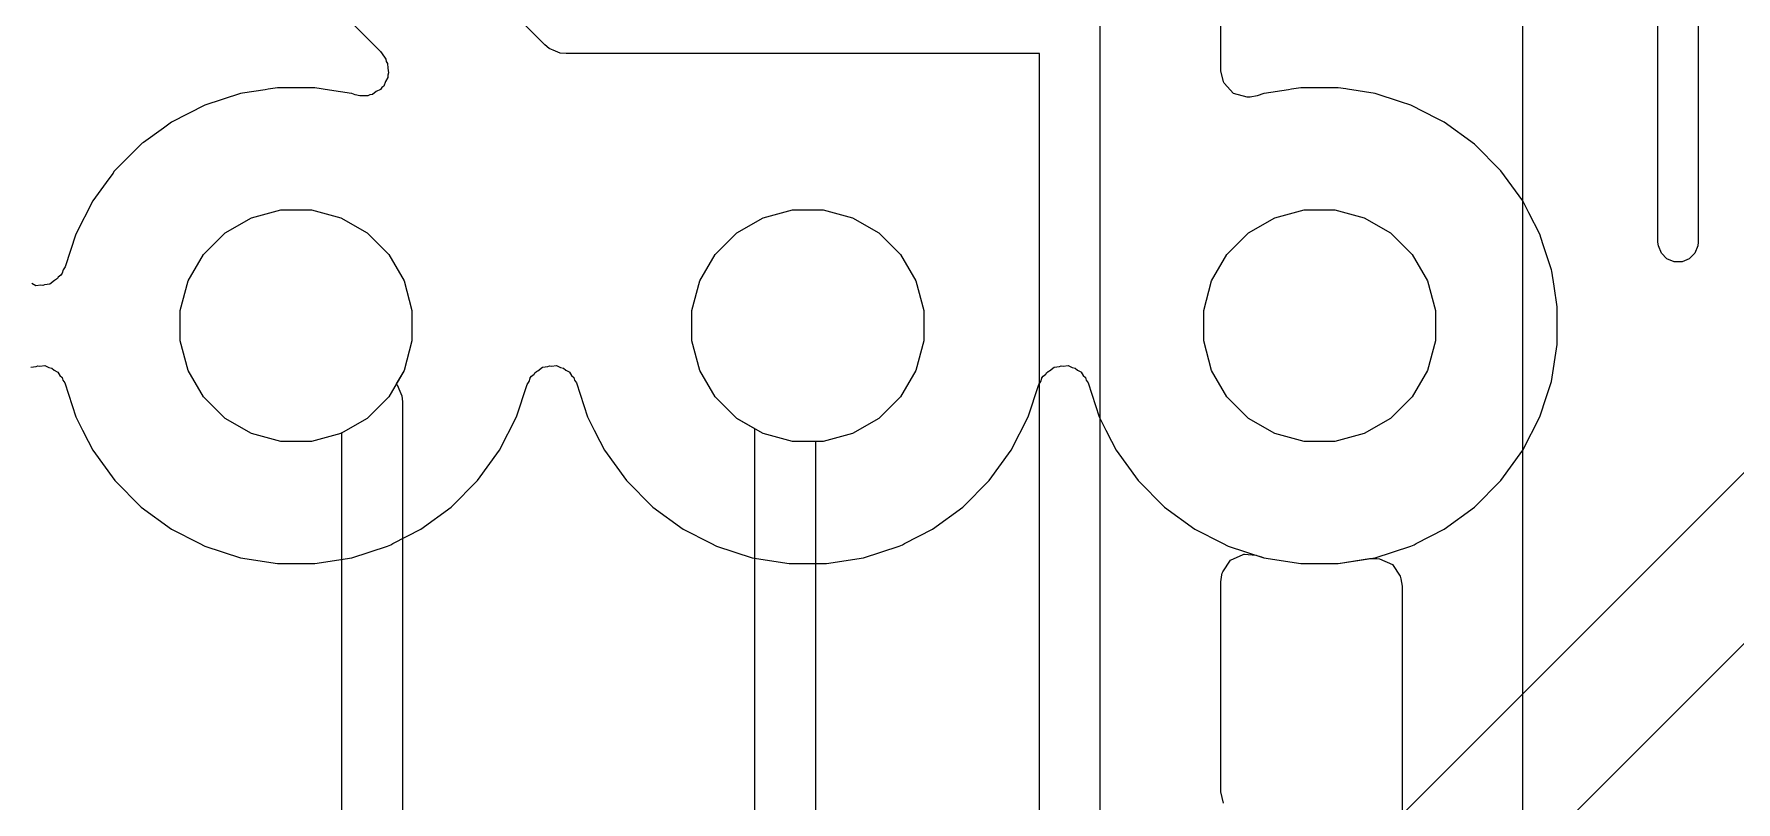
# Model space of a CAD drawing. Header units: inches. Extents: x 1.3 to 5.24, y -7.03 to -1.12.
# Drawn here: x 2.0614 to 2.394, y -4.5616 to -4.4115 of the extents above; entities that cross this region are included whole.
import ezdxf

# ---------------------------------------------------------------- set-up
doc = ezdxf.new("R2010")
doc.units = ezdxf.units.IN
doc.header["$MEASUREMENT"] = 0
for name, color, linetype, true_color in [('B.Cu', 153, 'CONTINUOUS', 0x4d7fc4), ('B.Mask', 4, 'CONTINUOUS', 0x02ffee), ('F.Cu', 13, 'CONTINUOUS', 0xc83434), ('F.Mask', 201, 'CONTINUOUS', 0xd864ff), ('F.Silkscreen', 41, 'CONTINUOUS', 0xf2eda1), ('In1.Cu', 91, 'CONTINUOUS', 0x7fc87f), ('In2.Cu', 33, 'CONTINUOUS', 0xce7d2c)]:
    doc.layers.add(name, color=color, linetype=linetype, true_color=true_color)

msp = doc.modelspace()

# ---------------------------------------------------------------- linework, layer by layer
at = {"layer": 'B.Cu', "linetype": 'CONTINUOUS'}
for p, q in [((2.16118, -4.41362), (2.08593, -4.33838)), ((2.08285, -4.36873), (2.12906, -4.41494)), ((2.29333, -4.41873), (2.29333, -4.40654)), ((2.26969, -4.40945), (2.26969, -4.58761)), ((2.16207, -4.41436), (2.16118, -4.41362)), ((2.12906, -4.41494), (2.1299, -4.41606)), ((2.1299, -4.41606), (2.1301, -4.41643)), ((2.1301, -4.41643), (2.1302, -4.41689)), ((2.1302, -4.41689), (2.13047, -4.41729)), ((2.1633, -4.41487), (2.16207, -4.41436)), ((2.1642, -4.41524), (2.1633, -4.41487)), ((2.16535, -4.41535), (2.1642, -4.41524)), ((2.25787, -4.41535), (2.16535, -4.41535)), ((2.25787, -4.59006), (2.25787, -4.41535)), ((2.13052, -4.42004), (2.13004, -4.42083)), ((2.13047, -4.41729), (2.13049, -4.41821)), ((2.13049, -4.41821), (2.13068, -4.41911)), ((2.13068, -4.41911), (2.13051, -4.41956)), ((2.13051, -4.41956), (2.13052, -4.42004)), ((2.29383, -4.42088), (2.29333, -4.41873)), ((2.10171, -4.42317), (2.09476, -4.42543)), ((2.10209, -4.42311), (2.10171, -4.42317)), ((2.10653, -4.42241), (2.10209, -4.42311)), ((2.10209, -4.42311), (2.10209, -4.42311)), ((2.10209, -4.42311), (2.10209, -4.42311)), ((2.10713, -4.42231), (2.10653, -4.42241)), ((2.10894, -4.42203), (2.10713, -4.42231)), ((2.11626, -4.42203), (2.10894, -4.42203)), ((2.11911, -4.42248), (2.11626, -4.42203)), ((2.11626, -4.42203), (2.11626, -4.42203)), ((2.12344, -4.42317), (2.11911, -4.42248)), ((2.11911, -4.42248), (2.11911, -4.42248)), ((2.12348, -4.42317), (2.12344, -4.42317)), ((2.12415, -4.42339), (2.12348, -4.42317)), ((2.12348, -4.42317), (2.12348, -4.42317)), ((2.12507, -4.42359), (2.12415, -4.42339)), ((2.12522, -4.42361), (2.12507, -4.42359)), ((2.12661, -4.42358), (2.12522, -4.42361)), ((2.12698, -4.4234), (2.12661, -4.42358)), ((2.12752, -4.42334), (2.12698, -4.4234)), ((2.12826, -4.42279), (2.12752, -4.42334)), ((2.12909, -4.42239), (2.12826, -4.42279)), ((2.12934, -4.42198), (2.12909, -4.42239)), ((2.12972, -4.42169), (2.12934, -4.42198)), ((2.13004, -4.42083), (2.12972, -4.42169)), ((2.29395, -4.42113), (2.29383, -4.42088)), ((2.29581, -4.42316), (2.29395, -4.42113)), ((2.29395, -4.42113), (2.29395, -4.42113)), ((2.29847, -4.42386), (2.29581, -4.42316)), ((2.30038, -4.4236), (2.29902, -4.42384)), ((2.30171, -4.42317), (2.30038, -4.4236)), ((2.30038, -4.4236), (2.30038, -4.4236)), ((2.30038, -4.4236), (2.30038, -4.4236)), ((2.30172, -4.42317), (2.30171, -4.42317)), ((2.30175, -4.42317), (2.30172, -4.42317)), ((2.30653, -4.42241), (2.30175, -4.42317)), ((2.30713, -4.42231), (2.30653, -4.42241)), ((2.30653, -4.42241), (2.30653, -4.42241)), ((2.30894, -4.42203), (2.30713, -4.42231)), ((2.31626, -4.42203), (2.30894, -4.42203)), ((2.31777, -4.42227), (2.31626, -4.42203)), ((2.31626, -4.42203), (2.31626, -4.42203)), ((2.31806, -4.42231), (2.31777, -4.42227)), ((2.32348, -4.42317), (2.31806, -4.42231)), ((2.32841, -4.42477), (2.32348, -4.42317)), ((2.09476, -4.42543), (2.08824, -4.42875)), ((2.29902, -4.42384), (2.29847, -4.42386)), ((2.33044, -4.42543), (2.32841, -4.42477)), ((2.33568, -4.4281), (2.33044, -4.42543)), ((2.08665, -4.42991), (2.08279, -4.43271)), ((2.08824, -4.42875), (2.08665, -4.42991)), ((2.08665, -4.42991), (2.08665, -4.42991)), ((2.33696, -4.42875), (2.33568, -4.4281)), ((2.34288, -4.43305), (2.33696, -4.42875)), ((2.0825, -4.43288), (2.07697, -4.4384)), ((2.08279, -4.43271), (2.0825, -4.43288)), ((2.34805, -4.43823), (2.34288, -4.43305)), ((2.07597, -4.43985), (2.07285, -4.44414)), ((2.07681, -4.43869), (2.07597, -4.43985)), ((2.07597, -4.43985), (2.07597, -4.43985)), ((2.07697, -4.4384), (2.07681, -4.43869)), ((2.35235, -4.44414), (2.34805, -4.43823)), ((2.07285, -4.44414), (2.06953, -4.45066)), ((2.10386, -4.44741), (2.10962, -4.44586)), ((2.10962, -4.44586), (2.11558, -4.44586)), ((2.11558, -4.44586), (2.12134, -4.44741)), ((2.20386, -4.44741), (2.20962, -4.44586)), ((2.20962, -4.44586), (2.21558, -4.44586)), ((2.21558, -4.44586), (2.22134, -4.44741)), ((2.30386, -4.44741), (2.30962, -4.44586)), ((2.30962, -4.44586), (2.31558, -4.44586)), ((2.31558, -4.44586), (2.32134, -4.44741)), ((2.35353, -4.44647), (2.35235, -4.44414)), ((2.35567, -4.45066), (2.35353, -4.44647)), ((2.0987, -4.45039), (2.10386, -4.44741)), ((2.12134, -4.44741), (2.1265, -4.45039)), ((2.1987, -4.45039), (2.20386, -4.44741)), ((2.22134, -4.44741), (2.2265, -4.45039)), ((2.2987, -4.45039), (2.30386, -4.44741)), ((2.32134, -4.44741), (2.3265, -4.45039)), ((2.06953, -4.45066), (2.06746, -4.45703)), ((2.06953, -4.45066), (2.06953, -4.45066)), ((2.09448, -4.4546), (2.0987, -4.45039)), ((2.1265, -4.45039), (2.13071, -4.4546)), ((2.19448, -4.4546), (2.1987, -4.45039)), ((2.2265, -4.45039), (2.23071, -4.4546)), ((2.29448, -4.4546), (2.2987, -4.45039)), ((2.3265, -4.45039), (2.33071, -4.4546)), ((2.35626, -4.45249), (2.35567, -4.45066)), ((2.35793, -4.45762), (2.35626, -4.45249)), ((2.35626, -4.45249), (2.35626, -4.45249)), ((2.0915, -4.45977), (2.09448, -4.4546)), ((2.13071, -4.4546), (2.13369, -4.45977)), ((2.1915, -4.45977), (2.19448, -4.4546)), ((2.23071, -4.4546), (2.23369, -4.45977)), ((2.2915, -4.45977), (2.29448, -4.4546)), ((2.33071, -4.4546), (2.33369, -4.45977)), ((2.06535, -4.45967), (2.06446, -4.46039)), ((2.0656, -4.45955), (2.06535, -4.45967)), ((2.06595, -4.45927), (2.0656, -4.45955)), ((2.06609, -4.45906), (2.06595, -4.45927)), ((2.06659, -4.45864), (2.06609, -4.45906)), ((2.06685, -4.45828), (2.06659, -4.45864)), ((2.06687, -4.45823), (2.06685, -4.45828)), ((2.06707, -4.4576), (2.06687, -4.45823)), ((2.06746, -4.45703), (2.06707, -4.4576)), ((2.08996, -4.46552), (2.0915, -4.45977)), ((2.13369, -4.45977), (2.13524, -4.46552)), ((2.18996, -4.46552), (2.1915, -4.45977)), ((2.23369, -4.45977), (2.23524, -4.46552)), ((2.28996, -4.46552), (2.2915, -4.45977)), ((2.33369, -4.45977), (2.33524, -4.46552)), ((2.35797, -4.45788), (2.35793, -4.45762)), ((2.35793, -4.45762), (2.35793, -4.45762)), ((2.35793, -4.45762), (2.35793, -4.45762)), ((2.35843, -4.46078), (2.35797, -4.45788)), ((2.35797, -4.45788), (2.35797, -4.45788)), ((2.06173, -4.4607), (2.06092, -4.4603)), ((2.0627, -4.46059), (2.06173, -4.4607)), ((2.06308, -4.46065), (2.0627, -4.46059)), ((2.06341, -4.46051), (2.06308, -4.46065)), ((2.06446, -4.46039), (2.06341, -4.46051)), ((2.35907, -4.46485), (2.35843, -4.46078)), ((2.08996, -4.47148), (2.08996, -4.46552)), ((2.13524, -4.46552), (2.13524, -4.47148)), ((2.18996, -4.47148), (2.18996, -4.46552)), ((2.23524, -4.46552), (2.23524, -4.47148)), ((2.28996, -4.47148), (2.28996, -4.46552)), ((2.33524, -4.46552), (2.33524, -4.47148)), ((2.35907, -4.47216), (2.35907, -4.46485)), ((2.0915, -4.47724), (2.08996, -4.47148)), ((2.13524, -4.47148), (2.13369, -4.47724)), ((2.1915, -4.47724), (2.18996, -4.47148)), ((2.23524, -4.47148), (2.23369, -4.47724)), ((2.2915, -4.47724), (2.28996, -4.47148)), ((2.33524, -4.47148), (2.33369, -4.47724)), ((2.35793, -4.47939), (2.35907, -4.47216)), ((2.09448, -4.4824), (2.0915, -4.47724)), ((2.13369, -4.47724), (2.13218, -4.47986)), ((2.13218, -4.47986), (2.13237, -4.48009)), ((2.13237, -4.48009), (2.13289, -4.48133)), ((2.19448, -4.4824), (2.1915, -4.47724)), ((2.23369, -4.47724), (2.23071, -4.4824)), ((2.29448, -4.4824), (2.2915, -4.47724)), ((2.33369, -4.47724), (2.33071, -4.4824)), ((2.35697, -4.48235), (2.35793, -4.47939)), ((2.35793, -4.47939), (2.35793, -4.47939)), ((2.35793, -4.47939), (2.35793, -4.47939)), ((2.0987, -4.48662), (2.09448, -4.4824)), ((2.13289, -4.48133), (2.13325, -4.48221)), ((2.13325, -4.48221), (2.13337, -4.48337)), ((2.13337, -4.48337), (2.13337, -4.57776)), ((2.1987, -4.48662), (2.19448, -4.4824)), ((2.23071, -4.4824), (2.2265, -4.48662)), ((2.2987, -4.48662), (2.29448, -4.4824)), ((2.33071, -4.4824), (2.3265, -4.48662)), ((2.35567, -4.48634), (2.35697, -4.48235)), ((2.10386, -4.4896), (2.0987, -4.48662)), ((2.20226, -4.48868), (2.1987, -4.48662)), ((2.2265, -4.48662), (2.22134, -4.4896)), ((2.30386, -4.4896), (2.2987, -4.48662)), ((2.3265, -4.48662), (2.32134, -4.4896)), ((2.35235, -4.49286), (2.35567, -4.48634)), ((2.10962, -4.49114), (2.10386, -4.4896)), ((2.12134, -4.4896), (2.11558, -4.49114)), ((2.12156, -4.48947), (2.12134, -4.4896)), ((2.12156, -4.57776), (2.12156, -4.48947)), ((2.20226, -4.5876), (2.20226, -4.48868)), ((2.22134, -4.4896), (2.21558, -4.49114)), ((2.30962, -4.49114), (2.30386, -4.4896)), ((2.32134, -4.4896), (2.31558, -4.49114)), ((2.11558, -4.49114), (2.10962, -4.49114)), ((2.21558, -4.49114), (2.21407, -4.49114)), ((2.21407, -4.49114), (2.21407, -4.5876)), ((2.31558, -4.49114), (2.30962, -4.49114)), ((2.34805, -4.49878), (2.35235, -4.49286)), ((2.34288, -4.50395), (2.34805, -4.49878)), ((2.33696, -4.50825), (2.34288, -4.50395)), ((2.33148, -4.51104), (2.33696, -4.50825)), ((2.29517, -4.51432), (2.29767, -4.51318)), ((2.29767, -4.51318), (2.29782, -4.51315)), ((2.29782, -4.51315), (2.29794, -4.51314)), ((2.29794, -4.51314), (2.30014, -4.51333)), ((2.30014, -4.51333), (2.30022, -4.51335)), ((2.30022, -4.51335), (2.30034, -4.51339)), ((2.30034, -4.51339), (2.30034, -4.51339)), ((2.30034, -4.51339), (2.30034, -4.51339)), ((2.30034, -4.51339), (2.30123, -4.51368)), ((2.32348, -4.51384), (2.33044, -4.51158)), ((2.33044, -4.51158), (2.3308, -4.51146)), ((2.33044, -4.51158), (2.33044, -4.51158)), ((2.3308, -4.51146), (2.33112, -4.51135)), ((2.3308, -4.51146), (2.3308, -4.51146)), ((2.3308, -4.51146), (2.3308, -4.51146)), ((2.33112, -4.51135), (2.33148, -4.51104)), ((2.2936, -4.51689), (2.29368, -4.51663)), ((2.29368, -4.51663), (2.29517, -4.51432)), ((2.30123, -4.51368), (2.30172, -4.51384)), ((2.30172, -4.51384), (2.3051, -4.51437)), ((2.3051, -4.51437), (2.30894, -4.51498)), ((2.30894, -4.51498), (2.30894, -4.51498)), ((2.30894, -4.51498), (2.31626, -4.51498)), ((2.31626, -4.51498), (2.32348, -4.51384)), ((2.31626, -4.51498), (2.31626, -4.51498)), ((2.32348, -4.51384), (2.32348, -4.51384)), ((2.32348, -4.51384), (2.32348, -4.51384)), ((2.29333, -4.51853), (2.29352, -4.51716)), ((2.29333, -4.55956), (2.29333, -4.51853)), ((2.29352, -4.51716), (2.2936, -4.51689)), ((2.29386, -4.56177), (2.29333, -4.55956))]:
    msp.add_line(p, q, dxfattribs=at)
at = {"layer": 'B.Mask', "linetype": 'CONTINUOUS'}
for p, q in [((2.10386, -4.44741), (2.10962, -4.44586)), ((2.10962, -4.44586), (2.11558, -4.44586)), ((2.11558, -4.44586), (2.12134, -4.44741)), ((2.20386, -4.44741), (2.20962, -4.44586)), ((2.20962, -4.44586), (2.21558, -4.44586)), ((2.21558, -4.44586), (2.22134, -4.44741)), ((2.30386, -4.44741), (2.30962, -4.44586)), ((2.30962, -4.44586), (2.31558, -4.44586)), ((2.31558, -4.44586), (2.32134, -4.44741)), ((2.0987, -4.45039), (2.10386, -4.44741)), ((2.12134, -4.44741), (2.1265, -4.45039)), ((2.1987, -4.45039), (2.20386, -4.44741)), ((2.22134, -4.44741), (2.2265, -4.45039)), ((2.2987, -4.45039), (2.30386, -4.44741)), ((2.32134, -4.44741), (2.3265, -4.45039)), ((2.09448, -4.4546), (2.0987, -4.45039)), ((2.1265, -4.45039), (2.13071, -4.4546)), ((2.19448, -4.4546), (2.1987, -4.45039)), ((2.2265, -4.45039), (2.23071, -4.4546)), ((2.29448, -4.4546), (2.2987, -4.45039)), ((2.3265, -4.45039), (2.33071, -4.4546)), ((2.0915, -4.45977), (2.09448, -4.4546)), ((2.13071, -4.4546), (2.13369, -4.45977)), ((2.1915, -4.45977), (2.19448, -4.4546)), ((2.23071, -4.4546), (2.23369, -4.45977)), ((2.2915, -4.45977), (2.29448, -4.4546)), ((2.33071, -4.4546), (2.33369, -4.45977)), ((2.08996, -4.46552), (2.0915, -4.45977)), ((2.13369, -4.45977), (2.13524, -4.46552)), ((2.18996, -4.46552), (2.1915, -4.45977)), ((2.23369, -4.45977), (2.23524, -4.46552)), ((2.28996, -4.46552), (2.2915, -4.45977)), ((2.33369, -4.45977), (2.33524, -4.46552)), ((2.08996, -4.47148), (2.08996, -4.46552)), ((2.13524, -4.46552), (2.13524, -4.47148)), ((2.18996, -4.47148), (2.18996, -4.46552)), ((2.23524, -4.46552), (2.23524, -4.47148)), ((2.28996, -4.47148), (2.28996, -4.46552)), ((2.33524, -4.46552), (2.33524, -4.47148)), ((2.0915, -4.47724), (2.08996, -4.47148)), ((2.13524, -4.47148), (2.13369, -4.47724)), ((2.1915, -4.47724), (2.18996, -4.47148)), ((2.23524, -4.47148), (2.23369, -4.47724)), ((2.2915, -4.47724), (2.28996, -4.47148)), ((2.33524, -4.47148), (2.33369, -4.47724)), ((2.09448, -4.4824), (2.0915, -4.47724)), ((2.13369, -4.47724), (2.13071, -4.4824)), ((2.19448, -4.4824), (2.1915, -4.47724)), ((2.23369, -4.47724), (2.23071, -4.4824)), ((2.29448, -4.4824), (2.2915, -4.47724)), ((2.33369, -4.47724), (2.33071, -4.4824)), ((2.0987, -4.48662), (2.09448, -4.4824)), ((2.13071, -4.4824), (2.1265, -4.48662)), ((2.1987, -4.48662), (2.19448, -4.4824)), ((2.23071, -4.4824), (2.2265, -4.48662)), ((2.2987, -4.48662), (2.29448, -4.4824)), ((2.33071, -4.4824), (2.3265, -4.48662)), ((2.10386, -4.4896), (2.0987, -4.48662)), ((2.1265, -4.48662), (2.12134, -4.4896)), ((2.20386, -4.4896), (2.1987, -4.48662)), ((2.2265, -4.48662), (2.22134, -4.4896)), ((2.30386, -4.4896), (2.2987, -4.48662)), ((2.3265, -4.48662), (2.32134, -4.4896)), ((2.10962, -4.49114), (2.10386, -4.4896)), ((2.12134, -4.4896), (2.11558, -4.49114)), ((2.20962, -4.49114), (2.20386, -4.4896)), ((2.22134, -4.4896), (2.21558, -4.49114)), ((2.30962, -4.49114), (2.30386, -4.4896)), ((2.32134, -4.4896), (2.31558, -4.49114)), ((2.11558, -4.49114), (2.10962, -4.49114)), ((2.21558, -4.49114), (2.20962, -4.49114)), ((2.31558, -4.49114), (2.30962, -4.49114))]:
    msp.add_line(p, q, dxfattribs=at)
at = {"layer": 'F.Cu', "linetype": 'CONTINUOUS'}
for p, q in [((2.35236, -4.80315), (2.35236, -4.32902)), ((2.10386, -4.44741), (2.10962, -4.44586)), ((2.10962, -4.44586), (2.11558, -4.44586)), ((2.11558, -4.44586), (2.12134, -4.44741)), ((2.20386, -4.44741), (2.20962, -4.44586)), ((2.20962, -4.44586), (2.21558, -4.44586)), ((2.21558, -4.44586), (2.22134, -4.44741)), ((2.30386, -4.44741), (2.30962, -4.44586)), ((2.30962, -4.44586), (2.31558, -4.44586)), ((2.31558, -4.44586), (2.32134, -4.44741)), ((2.0987, -4.45039), (2.10386, -4.44741)), ((2.12134, -4.44741), (2.1265, -4.45039)), ((2.1987, -4.45039), (2.20386, -4.44741)), ((2.22134, -4.44741), (2.2265, -4.45039)), ((2.2987, -4.45039), (2.30386, -4.44741)), ((2.32134, -4.44741), (2.3265, -4.45039)), ((2.09448, -4.4546), (2.0987, -4.45039)), ((2.1265, -4.45039), (2.13071, -4.4546)), ((2.19448, -4.4546), (2.1987, -4.45039)), ((2.2265, -4.45039), (2.23071, -4.4546)), ((2.29448, -4.4546), (2.2987, -4.45039)), ((2.3265, -4.45039), (2.33071, -4.4546)), ((2.0915, -4.45977), (2.09448, -4.4546)), ((2.13071, -4.4546), (2.13369, -4.45977)), ((2.1915, -4.45977), (2.19448, -4.4546)), ((2.23071, -4.4546), (2.23369, -4.45977)), ((2.2915, -4.45977), (2.29448, -4.4546)), ((2.33071, -4.4546), (2.33369, -4.45977)), ((2.08996, -4.46552), (2.0915, -4.45977)), ((2.13369, -4.45977), (2.13524, -4.46552)), ((2.18996, -4.46552), (2.1915, -4.45977)), ((2.23369, -4.45977), (2.23524, -4.46552)), ((2.28996, -4.46552), (2.2915, -4.45977)), ((2.33369, -4.45977), (2.33524, -4.46552)), ((2.08996, -4.47148), (2.08996, -4.46552)), ((2.13524, -4.46552), (2.13524, -4.47148)), ((2.18996, -4.47148), (2.18996, -4.46552)), ((2.23524, -4.46552), (2.23524, -4.47148)), ((2.28996, -4.47148), (2.28996, -4.46552)), ((2.33524, -4.46552), (2.33524, -4.47148)), ((2.0915, -4.47724), (2.08996, -4.47148)), ((2.13524, -4.47148), (2.13369, -4.47724)), ((2.1915, -4.47724), (2.18996, -4.47148)), ((2.23524, -4.47148), (2.23369, -4.47724)), ((2.2915, -4.47724), (2.28996, -4.47148)), ((2.33524, -4.47148), (2.33369, -4.47724)), ((2.06073, -4.47662), (2.06178, -4.4765)), ((2.06178, -4.4765), (2.06211, -4.47636)), ((2.06211, -4.47636), (2.0625, -4.47642)), ((2.0625, -4.47642), (2.06347, -4.47631)), ((2.06347, -4.47631), (2.06428, -4.47671)), ((2.06428, -4.47671), (2.06483, -4.4768)), ((2.06483, -4.4768), (2.06528, -4.4772)), ((2.15985, -4.47734), (2.16073, -4.47662)), ((2.16073, -4.47662), (2.16178, -4.4765)), ((2.16178, -4.4765), (2.16211, -4.47636)), ((2.16211, -4.47636), (2.1625, -4.47642)), ((2.1625, -4.47642), (2.16347, -4.47631)), ((2.16347, -4.47631), (2.16428, -4.47671)), ((2.16428, -4.47671), (2.16483, -4.4768)), ((2.16483, -4.4768), (2.16528, -4.4772)), ((2.25985, -4.47734), (2.26073, -4.47662)), ((2.26073, -4.47662), (2.26178, -4.4765)), ((2.26178, -4.4765), (2.26211, -4.47636)), ((2.26211, -4.47636), (2.2625, -4.47642)), ((2.2625, -4.47642), (2.26347, -4.47631)), ((2.26347, -4.47631), (2.26428, -4.47671)), ((2.26428, -4.47671), (2.26483, -4.4768)), ((2.26483, -4.4768), (2.26528, -4.4772)), ((2.06528, -4.4772), (2.06593, -4.47752)), ((2.06593, -4.47752), (2.06602, -4.4776)), ((2.06602, -4.4776), (2.06643, -4.47823)), ((2.06643, -4.47823), (2.06688, -4.47864)), ((2.06688, -4.47864), (2.06702, -4.47915)), ((2.06702, -4.47915), (2.06737, -4.47969)), ((2.06737, -4.47969), (2.06953, -4.48634)), ((2.09448, -4.4824), (2.0915, -4.47724)), ((2.13369, -4.47724), (2.13071, -4.4824)), ((2.15567, -4.48634), (2.15774, -4.47998)), ((2.15774, -4.47998), (2.15812, -4.47941)), ((2.15812, -4.47941), (2.15832, -4.47877)), ((2.15832, -4.47877), (2.15835, -4.47873)), ((2.15835, -4.47873), (2.1586, -4.47836)), ((2.1586, -4.47836), (2.15911, -4.47795)), ((2.15911, -4.47795), (2.15925, -4.47774)), ((2.15925, -4.47774), (2.15959, -4.47746)), ((2.15959, -4.47746), (2.15985, -4.47734)), ((2.16528, -4.4772), (2.16593, -4.47752)), ((2.16593, -4.47752), (2.16602, -4.4776)), ((2.16602, -4.4776), (2.16643, -4.47823)), ((2.16643, -4.47823), (2.16688, -4.47864)), ((2.16688, -4.47864), (2.16702, -4.47915)), ((2.16702, -4.47915), (2.16737, -4.47969)), ((2.16737, -4.47969), (2.16953, -4.48634)), ((2.19448, -4.4824), (2.1915, -4.47724)), ((2.23369, -4.47724), (2.23071, -4.4824)), ((2.25567, -4.48634), (2.25774, -4.47998)), ((2.25774, -4.47998), (2.25812, -4.47941)), ((2.25812, -4.47941), (2.25832, -4.47877)), ((2.25832, -4.47877), (2.25835, -4.47873)), ((2.25835, -4.47873), (2.2586, -4.47836)), ((2.2586, -4.47836), (2.25911, -4.47795)), ((2.25911, -4.47795), (2.25925, -4.47774)), ((2.25925, -4.47774), (2.25959, -4.47746)), ((2.25959, -4.47746), (2.25985, -4.47734)), ((2.26528, -4.4772), (2.26593, -4.47752)), ((2.26593, -4.47752), (2.26602, -4.4776)), ((2.26602, -4.4776), (2.26643, -4.47823)), ((2.26643, -4.47823), (2.26688, -4.47864)), ((2.26688, -4.47864), (2.26702, -4.47915)), ((2.26702, -4.47915), (2.26737, -4.47969)), ((2.26737, -4.47969), (2.26953, -4.48634)), ((2.29448, -4.4824), (2.2915, -4.47724)), ((2.33369, -4.47724), (2.33071, -4.4824)), ((2.0987, -4.48662), (2.09448, -4.4824)), ((2.13071, -4.4824), (2.1265, -4.48662)), ((2.1987, -4.48662), (2.19448, -4.4824)), ((2.23071, -4.4824), (2.2265, -4.48662)), ((2.2987, -4.48662), (2.29448, -4.4824)), ((2.33071, -4.4824), (2.3265, -4.48662)), ((2.06953, -4.48634), (2.06953, -4.48634)), ((2.06953, -4.48634), (2.07086, -4.48895)), ((2.10386, -4.4896), (2.0987, -4.48662)), ((2.1265, -4.48662), (2.12134, -4.4896)), ((2.15235, -4.49286), (2.15567, -4.48634)), ((2.15567, -4.48634), (2.15567, -4.48634)), ((2.16953, -4.48634), (2.16953, -4.48634)), ((2.16953, -4.48634), (2.17086, -4.48895)), ((2.20386, -4.4896), (2.1987, -4.48662)), ((2.2265, -4.48662), (2.22134, -4.4896)), ((2.25235, -4.49286), (2.25567, -4.48634)), ((2.25567, -4.48634), (2.25567, -4.48634)), ((2.26953, -4.48634), (2.26953, -4.48634)), ((2.26953, -4.48634), (2.27086, -4.48895)), ((2.30386, -4.4896), (2.2987, -4.48662)), ((2.3265, -4.48662), (2.32134, -4.4896)), ((2.07086, -4.48895), (2.07195, -4.4911)), ((2.10962, -4.49114), (2.10386, -4.4896)), ((2.12134, -4.4896), (2.11558, -4.49114)), ((2.17086, -4.48895), (2.17195, -4.4911)), ((2.20962, -4.49114), (2.20386, -4.4896)), ((2.22134, -4.4896), (2.21558, -4.49114)), ((2.27086, -4.48895), (2.27195, -4.4911)), ((2.30962, -4.49114), (2.30386, -4.4896)), ((2.32134, -4.4896), (2.31558, -4.49114)), ((2.07195, -4.4911), (2.07285, -4.49286)), ((2.07285, -4.49286), (2.07715, -4.49878)), ((2.11558, -4.49114), (2.10962, -4.49114)), ((2.14805, -4.49878), (2.15235, -4.49286)), ((2.17195, -4.4911), (2.17285, -4.49286)), ((2.17285, -4.49286), (2.17715, -4.49878)), ((2.21558, -4.49114), (2.20962, -4.49114)), ((2.24805, -4.49878), (2.25235, -4.49286)), ((2.27195, -4.4911), (2.27285, -4.49286)), ((2.27285, -4.49286), (2.27715, -4.49878)), ((2.31558, -4.49114), (2.30962, -4.49114)), ((2.07715, -4.49878), (2.08232, -4.50395)), ((2.14288, -4.50395), (2.14805, -4.49878)), ((2.17715, -4.49878), (2.18232, -4.50395)), ((2.24288, -4.50395), (2.24805, -4.49878)), ((2.27715, -4.49878), (2.28232, -4.50395)), ((2.08232, -4.50395), (2.08824, -4.50825)), ((2.13696, -4.50825), (2.14288, -4.50395)), ((2.18232, -4.50395), (2.18824, -4.50825)), ((2.23696, -4.50825), (2.24288, -4.50395)), ((2.28232, -4.50395), (2.28824, -4.50825)), ((2.08824, -4.50825), (2.09366, -4.51102)), ((2.13148, -4.51104), (2.13696, -4.50825)), ((2.18824, -4.50825), (2.19366, -4.51102)), ((2.23148, -4.51104), (2.23696, -4.50825)), ((2.28824, -4.50825), (2.29366, -4.51102)), ((2.09366, -4.51102), (2.09476, -4.51158)), ((2.09476, -4.51158), (2.10172, -4.51384)), ((2.12348, -4.51384), (2.13044, -4.51158)), ((2.13044, -4.51158), (2.1308, -4.51146)), ((2.13044, -4.51158), (2.13044, -4.51158)), ((2.1308, -4.51146), (2.13112, -4.51135)), ((2.1308, -4.51146), (2.1308, -4.51146)), ((2.1308, -4.51146), (2.1308, -4.51146)), ((2.13112, -4.51135), (2.13148, -4.51104)), ((2.19366, -4.51102), (2.19476, -4.51158)), ((2.19476, -4.51158), (2.20172, -4.51384)), ((2.22348, -4.51384), (2.23044, -4.51158)), ((2.23044, -4.51158), (2.2308, -4.51146)), ((2.23044, -4.51158), (2.23044, -4.51158)), ((2.2308, -4.51146), (2.23112, -4.51135)), ((2.2308, -4.51146), (2.2308, -4.51146)), ((2.2308, -4.51146), (2.2308, -4.51146)), ((2.23112, -4.51135), (2.23148, -4.51104)), ((2.29366, -4.51102), (2.29476, -4.51158)), ((2.29476, -4.51158), (2.30172, -4.51384)), ((2.10172, -4.51384), (2.10172, -4.51384)), ((2.10172, -4.51384), (2.10172, -4.51384)), ((2.10172, -4.51384), (2.10894, -4.51498)), ((2.10894, -4.51498), (2.10894, -4.51498)), ((2.10894, -4.51498), (2.11626, -4.51498)), ((2.11626, -4.51498), (2.12348, -4.51384)), ((2.11626, -4.51498), (2.11626, -4.51498)), ((2.12348, -4.51384), (2.12348, -4.51384)), ((2.12348, -4.51384), (2.12348, -4.51384)), ((2.20172, -4.51384), (2.20172, -4.51384)), ((2.20172, -4.51384), (2.20172, -4.51384)), ((2.20172, -4.51384), (2.20894, -4.51498)), ((2.20894, -4.51498), (2.20894, -4.51498)), ((2.20894, -4.51498), (2.21626, -4.51498)), ((2.21626, -4.51498), (2.22348, -4.51384)), ((2.21626, -4.51498), (2.21626, -4.51498)), ((2.22348, -4.51384), (2.22348, -4.51384)), ((2.22348, -4.51384), (2.22348, -4.51384)), ((2.30172, -4.51384), (2.30172, -4.51384)), ((2.30172, -4.51384), (2.30172, -4.51384)), ((2.30172, -4.51384), (2.30894, -4.51498)), ((2.30894, -4.51498), (2.30894, -4.51498)), ((2.30894, -4.51498), (2.31626, -4.51498)), ((2.31626, -4.51498), (2.32238, -4.51401)), ((2.31626, -4.51498), (2.31626, -4.51498)), ((2.32238, -4.51401), (2.32377, -4.51399)), ((2.32377, -4.51399), (2.32431, -4.51406)), ((2.32431, -4.51406), (2.32683, -4.51517)), ((2.32683, -4.51517), (2.32835, -4.51746)), ((2.32835, -4.51746), (2.3285, -4.51795)), ((2.3285, -4.51795), (2.32872, -4.51939)), ((2.32872, -4.51939), (2.32872, -4.80733))]:
    msp.add_line(p, q, dxfattribs=at)
at = {"layer": 'F.Mask', "linetype": 'CONTINUOUS'}
for p, q in [((2.10386, -4.44741), (2.10962, -4.44586)), ((2.10962, -4.44586), (2.11558, -4.44586)), ((2.11558, -4.44586), (2.12134, -4.44741)), ((2.20386, -4.44741), (2.20962, -4.44586)), ((2.20962, -4.44586), (2.21558, -4.44586)), ((2.21558, -4.44586), (2.22134, -4.44741)), ((2.30386, -4.44741), (2.30962, -4.44586)), ((2.30962, -4.44586), (2.31558, -4.44586)), ((2.31558, -4.44586), (2.32134, -4.44741)), ((2.0987, -4.45039), (2.10386, -4.44741)), ((2.12134, -4.44741), (2.1265, -4.45039)), ((2.1987, -4.45039), (2.20386, -4.44741)), ((2.22134, -4.44741), (2.2265, -4.45039)), ((2.2987, -4.45039), (2.30386, -4.44741)), ((2.32134, -4.44741), (2.3265, -4.45039)), ((2.09448, -4.4546), (2.0987, -4.45039)), ((2.1265, -4.45039), (2.13071, -4.4546)), ((2.19448, -4.4546), (2.1987, -4.45039)), ((2.2265, -4.45039), (2.23071, -4.4546)), ((2.29448, -4.4546), (2.2987, -4.45039)), ((2.3265, -4.45039), (2.33071, -4.4546)), ((2.0915, -4.45977), (2.09448, -4.4546)), ((2.13071, -4.4546), (2.13369, -4.45977)), ((2.1915, -4.45977), (2.19448, -4.4546)), ((2.23071, -4.4546), (2.23369, -4.45977)), ((2.2915, -4.45977), (2.29448, -4.4546)), ((2.33071, -4.4546), (2.33369, -4.45977)), ((2.08996, -4.46552), (2.0915, -4.45977)), ((2.13369, -4.45977), (2.13524, -4.46552)), ((2.18996, -4.46552), (2.1915, -4.45977)), ((2.23369, -4.45977), (2.23524, -4.46552)), ((2.28996, -4.46552), (2.2915, -4.45977)), ((2.33369, -4.45977), (2.33524, -4.46552)), ((2.08996, -4.47148), (2.08996, -4.46552)), ((2.13524, -4.46552), (2.13524, -4.47148)), ((2.18996, -4.47148), (2.18996, -4.46552)), ((2.23524, -4.46552), (2.23524, -4.47148)), ((2.28996, -4.47148), (2.28996, -4.46552)), ((2.33524, -4.46552), (2.33524, -4.47148)), ((2.0915, -4.47724), (2.08996, -4.47148)), ((2.13524, -4.47148), (2.13369, -4.47724)), ((2.1915, -4.47724), (2.18996, -4.47148)), ((2.23524, -4.47148), (2.23369, -4.47724)), ((2.2915, -4.47724), (2.28996, -4.47148)), ((2.33524, -4.47148), (2.33369, -4.47724)), ((2.09448, -4.4824), (2.0915, -4.47724)), ((2.13369, -4.47724), (2.13071, -4.4824)), ((2.19448, -4.4824), (2.1915, -4.47724)), ((2.23369, -4.47724), (2.23071, -4.4824)), ((2.29448, -4.4824), (2.2915, -4.47724)), ((2.33369, -4.47724), (2.33071, -4.4824)), ((2.0987, -4.48662), (2.09448, -4.4824)), ((2.13071, -4.4824), (2.1265, -4.48662)), ((2.1987, -4.48662), (2.19448, -4.4824)), ((2.23071, -4.4824), (2.2265, -4.48662)), ((2.2987, -4.48662), (2.29448, -4.4824)), ((2.33071, -4.4824), (2.3265, -4.48662)), ((2.10386, -4.4896), (2.0987, -4.48662)), ((2.1265, -4.48662), (2.12134, -4.4896)), ((2.20386, -4.4896), (2.1987, -4.48662)), ((2.2265, -4.48662), (2.22134, -4.4896)), ((2.30386, -4.4896), (2.2987, -4.48662)), ((2.3265, -4.48662), (2.32134, -4.4896)), ((2.10962, -4.49114), (2.10386, -4.4896)), ((2.12134, -4.4896), (2.11558, -4.49114)), ((2.20962, -4.49114), (2.20386, -4.4896)), ((2.22134, -4.4896), (2.21558, -4.49114)), ((2.30962, -4.49114), (2.30386, -4.4896)), ((2.32134, -4.4896), (2.31558, -4.49114)), ((2.11558, -4.49114), (2.10962, -4.49114)), ((2.21558, -4.49114), (2.20962, -4.49114)), ((2.31558, -4.49114), (2.30962, -4.49114))]:
    msp.add_line(p, q, dxfattribs=at)
at = {"layer": 'F.Silkscreen', "linetype": 'CONTINUOUS'}
for p, q in [((2.37874, -4.45217), (2.37874, -4.17224)), ((2.38661, -4.17224), (2.38661, -4.45217)), ((2.37882, -4.45293), (2.37874, -4.45217)), ((2.3794, -4.45435), (2.37882, -4.45293)), ((2.38654, -4.45293), (2.38595, -4.45435)), ((2.38661, -4.45217), (2.38654, -4.45293)), ((2.38049, -4.45544), (2.3794, -4.45435)), ((2.38191, -4.45603), (2.38049, -4.45544)), ((2.38345, -4.45603), (2.38191, -4.45603)), ((2.38486, -4.45544), (2.38345, -4.45603)), ((2.38595, -4.45435), (2.38486, -4.45544))]:
    msp.add_line(p, q, dxfattribs=at)
at = {"layer": 'In1.Cu', "linetype": 'CONTINUOUS'}
for p, q in [((2.10386, -4.44741), (2.10962, -4.44586)), ((2.10962, -4.44586), (2.11558, -4.44586)), ((2.11558, -4.44586), (2.12134, -4.44741)), ((2.20386, -4.44741), (2.20962, -4.44586)), ((2.20962, -4.44586), (2.21558, -4.44586)), ((2.21558, -4.44586), (2.22134, -4.44741)), ((2.30386, -4.44741), (2.30962, -4.44586)), ((2.30962, -4.44586), (2.31558, -4.44586)), ((2.31558, -4.44586), (2.32134, -4.44741)), ((2.31794, -4.5748), (2.44882, -4.44393)), ((2.0987, -4.45039), (2.10386, -4.44741)), ((2.12134, -4.44741), (2.1265, -4.45039)), ((2.1987, -4.45039), (2.20386, -4.44741)), ((2.22134, -4.44741), (2.2265, -4.45039)), ((2.2987, -4.45039), (2.30386, -4.44741)), ((2.32134, -4.44741), (2.3265, -4.45039)), ((2.09448, -4.4546), (2.0987, -4.45039)), ((2.1265, -4.45039), (2.13071, -4.4546)), ((2.19448, -4.4546), (2.1987, -4.45039)), ((2.2265, -4.45039), (2.23071, -4.4546)), ((2.29448, -4.4546), (2.2987, -4.45039)), ((2.3265, -4.45039), (2.33071, -4.4546)), ((2.0915, -4.45977), (2.09448, -4.4546)), ((2.13071, -4.4546), (2.13369, -4.45977)), ((2.1915, -4.45977), (2.19448, -4.4546)), ((2.23071, -4.4546), (2.23369, -4.45977)), ((2.2915, -4.45977), (2.29448, -4.4546)), ((2.33071, -4.4546), (2.33369, -4.45977)), ((2.08996, -4.46552), (2.0915, -4.45977)), ((2.13369, -4.45977), (2.13524, -4.46552)), ((2.18996, -4.46552), (2.1915, -4.45977)), ((2.23369, -4.45977), (2.23524, -4.46552)), ((2.28996, -4.46552), (2.2915, -4.45977)), ((2.46898, -4.45717), (2.33119, -4.59497)), ((2.33369, -4.45977), (2.33524, -4.46552)), ((2.08996, -4.47148), (2.08996, -4.46552)), ((2.13524, -4.46552), (2.13524, -4.47148)), ((2.18996, -4.47148), (2.18996, -4.46552)), ((2.23524, -4.46552), (2.23524, -4.47148)), ((2.28996, -4.47148), (2.28996, -4.46552)), ((2.33524, -4.46552), (2.33524, -4.47148)), ((2.0915, -4.47724), (2.08996, -4.47148)), ((2.13524, -4.47148), (2.13369, -4.47724)), ((2.1915, -4.47724), (2.18996, -4.47148)), ((2.23524, -4.47148), (2.23369, -4.47724)), ((2.2915, -4.47724), (2.28996, -4.47148)), ((2.33524, -4.47148), (2.33369, -4.47724)), ((2.09448, -4.4824), (2.0915, -4.47724)), ((2.13369, -4.47724), (2.13071, -4.4824)), ((2.19448, -4.4824), (2.1915, -4.47724)), ((2.23369, -4.47724), (2.23071, -4.4824)), ((2.29448, -4.4824), (2.2915, -4.47724)), ((2.33369, -4.47724), (2.33071, -4.4824)), ((2.0987, -4.48662), (2.09448, -4.4824)), ((2.13071, -4.4824), (2.1265, -4.48662)), ((2.1987, -4.48662), (2.19448, -4.4824)), ((2.23071, -4.4824), (2.2265, -4.48662)), ((2.2987, -4.48662), (2.29448, -4.4824)), ((2.33071, -4.4824), (2.3265, -4.48662)), ((2.10386, -4.4896), (2.0987, -4.48662)), ((2.1265, -4.48662), (2.12134, -4.4896)), ((2.20386, -4.4896), (2.1987, -4.48662)), ((2.2265, -4.48662), (2.22134, -4.4896)), ((2.30386, -4.4896), (2.2987, -4.48662)), ((2.3265, -4.48662), (2.32134, -4.4896)), ((2.10962, -4.49114), (2.10386, -4.4896)), ((2.12134, -4.4896), (2.11558, -4.49114)), ((2.20962, -4.49114), (2.20386, -4.4896)), ((2.22134, -4.4896), (2.21558, -4.49114)), ((2.30962, -4.49114), (2.30386, -4.4896)), ((2.32134, -4.4896), (2.31558, -4.49114)), ((2.11558, -4.49114), (2.10962, -4.49114)), ((2.21558, -4.49114), (2.20962, -4.49114)), ((2.31558, -4.49114), (2.30962, -4.49114))]:
    msp.add_line(p, q, dxfattribs=at)
at = {"layer": 'In2.Cu', "linetype": 'CONTINUOUS'}
for p, q in [((2.10386, -4.44741), (2.10962, -4.44586)), ((2.10962, -4.44586), (2.11558, -4.44586)), ((2.11558, -4.44586), (2.12134, -4.44741)), ((2.20386, -4.44741), (2.20962, -4.44586)), ((2.20962, -4.44586), (2.21558, -4.44586)), ((2.21558, -4.44586), (2.22134, -4.44741)), ((2.30386, -4.44741), (2.30962, -4.44586)), ((2.30962, -4.44586), (2.31558, -4.44586)), ((2.31558, -4.44586), (2.32134, -4.44741)), ((2.0987, -4.45039), (2.10386, -4.44741)), ((2.12134, -4.44741), (2.1265, -4.45039)), ((2.1987, -4.45039), (2.20386, -4.44741)), ((2.22134, -4.44741), (2.2265, -4.45039)), ((2.2987, -4.45039), (2.30386, -4.44741)), ((2.32134, -4.44741), (2.3265, -4.45039)), ((2.09448, -4.4546), (2.0987, -4.45039)), ((2.1265, -4.45039), (2.13071, -4.4546)), ((2.19448, -4.4546), (2.1987, -4.45039)), ((2.2265, -4.45039), (2.23071, -4.4546)), ((2.29448, -4.4546), (2.2987, -4.45039)), ((2.3265, -4.45039), (2.33071, -4.4546)), ((2.0915, -4.45977), (2.09448, -4.4546)), ((2.13071, -4.4546), (2.13369, -4.45977)), ((2.1915, -4.45977), (2.19448, -4.4546)), ((2.23071, -4.4546), (2.23369, -4.45977)), ((2.2915, -4.45977), (2.29448, -4.4546)), ((2.33071, -4.4546), (2.33369, -4.45977)), ((2.08996, -4.46552), (2.0915, -4.45977)), ((2.13369, -4.45977), (2.13524, -4.46552)), ((2.18996, -4.46552), (2.1915, -4.45977)), ((2.23369, -4.45977), (2.23524, -4.46552)), ((2.28996, -4.46552), (2.2915, -4.45977)), ((2.33369, -4.45977), (2.33524, -4.46552)), ((2.08996, -4.47148), (2.08996, -4.46552)), ((2.13524, -4.46552), (2.13524, -4.47148)), ((2.18996, -4.47148), (2.18996, -4.46552)), ((2.23524, -4.46552), (2.23524, -4.47148)), ((2.28996, -4.47148), (2.28996, -4.46552)), ((2.33524, -4.46552), (2.33524, -4.47148)), ((2.0915, -4.47724), (2.08996, -4.47148)), ((2.13524, -4.47148), (2.13369, -4.47724)), ((2.1915, -4.47724), (2.18996, -4.47148)), ((2.23524, -4.47148), (2.23369, -4.47724)), ((2.2915, -4.47724), (2.28996, -4.47148)), ((2.33524, -4.47148), (2.33369, -4.47724)), ((2.09448, -4.4824), (2.0915, -4.47724)), ((2.13369, -4.47724), (2.13071, -4.4824)), ((2.19448, -4.4824), (2.1915, -4.47724)), ((2.23369, -4.47724), (2.23071, -4.4824)), ((2.29448, -4.4824), (2.2915, -4.47724)), ((2.33369, -4.47724), (2.33071, -4.4824)), ((2.0987, -4.48662), (2.09448, -4.4824)), ((2.13071, -4.4824), (2.1265, -4.48662)), ((2.1987, -4.48662), (2.19448, -4.4824)), ((2.23071, -4.4824), (2.2265, -4.48662)), ((2.2987, -4.48662), (2.29448, -4.4824)), ((2.33071, -4.4824), (2.3265, -4.48662)), ((2.10386, -4.4896), (2.0987, -4.48662)), ((2.1265, -4.48662), (2.12134, -4.4896)), ((2.20386, -4.4896), (2.1987, -4.48662)), ((2.2265, -4.48662), (2.22134, -4.4896)), ((2.30386, -4.4896), (2.2987, -4.48662)), ((2.3265, -4.48662), (2.32134, -4.4896)), ((2.10962, -4.49114), (2.10386, -4.4896)), ((2.12134, -4.4896), (2.11558, -4.49114)), ((2.20962, -4.49114), (2.20386, -4.4896)), ((2.22134, -4.4896), (2.21558, -4.49114)), ((2.30962, -4.49114), (2.30386, -4.4896)), ((2.32134, -4.4896), (2.31558, -4.49114)), ((2.11558, -4.49114), (2.10962, -4.49114)), ((2.21558, -4.49114), (2.20962, -4.49114)), ((2.31558, -4.49114), (2.30962, -4.49114))]:
    msp.add_line(p, q, dxfattribs=at)

doc.saveas('drawing.dxf')
